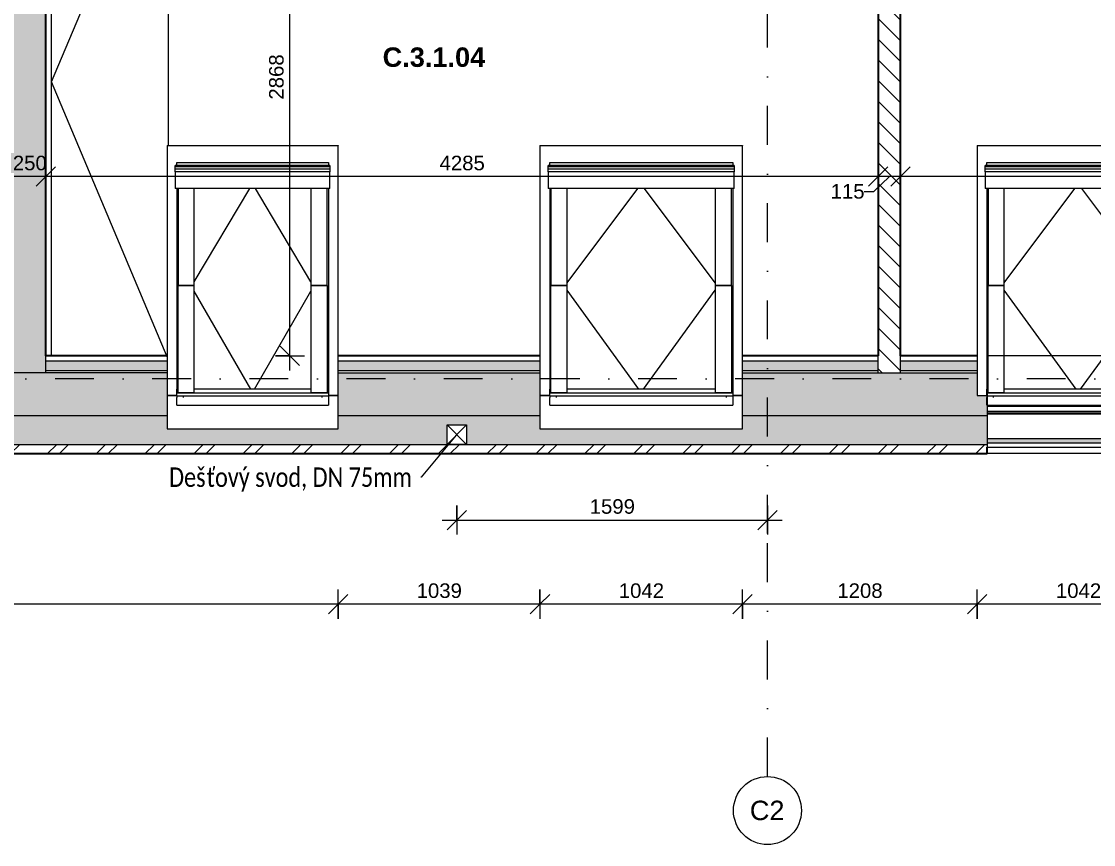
# Model space of a CAD drawing. Header units: millimetres. Extents: x -47276 to -6007, y -7799 to 11180.
# Drawn here: x -32575 to -27057, y -7799 to -3564 of the extents above; entities that cross this region are included whole.
import ezdxf

# ---------------------------------------------------------------- set-up
doc = ezdxf.new("R2010")
doc.units = ezdxf.units.MM
doc.linetypes.add('HA_DashDot_10mm-S3mm', pattern=[500, 200, -150, 0, -150])
for name, color, linetype, lineweight in [('A-____-____-DIMS', 9, 'Continuous', 5), ('A-____-____-DIMS-50', 9, 'Continuous', 5), ('A-AREA-____-IDEN', 9, 'Continuous', 9), ('A-FLOR-HRAL-OTLN', 9, 'Continuous', 9), ('A-GLAZ-____-OTLN', 9, 'Continuous', 5), ('A-WALL-____-MCUT', 9, 'Continuous', 9), ('A-WALL-____-OTLN', 9, 'Continuous', 9), ('A-WALL-____-PATT', 9, 'Continuous', 25), ('G-____-____-TEXT', 9, 'Continuous', 5), ('I-FURN-____-OTLN', 9, 'Continuous', 9), ('I-WALL-____-MCUT', 9, 'Continuous', 25), ('M-HVAC-DUCT-OTLN', 9, 'Continuous', 9), ('S-GRID-____-IDEN', 9, 'Continuous', 9), ('S-GRID-____-OTLN', 9, 'Continuous', 5)]:
    doc.layers.add(name, color=color, linetype=linetype, lineweight=lineweight)
doc.styles.add('Arial', font='arial.ttf', dxfattribs={"height": 100})
doc.styles.add('Arial_1', font='arial.ttf', dxfattribs={"height": 75})
doc.styles.add('Arial_B', font='arialbd.ttf', dxfattribs={"height": 100})
doc.styles.add('Calibri_1', font='calibri.ttf', dxfattribs={"width": 0.8, "height": 100})
doc.dimstyles.new('Inner_Dimensions', dxfattribs={"dimscale": 304.8, "dimtxt": 76.519455, "dimasz": 0.328084, "dimexe": 0.246063, "dimexo": 0.0625, "dimgap": 0.032808, "dimtad": 1, "dimdec": 0, "dimzin": 0, "dimdsep": 46, "dimtxsty": 'Arial_1', "dimblk1": 'OBLIQUE', "dimblk2": 'OBLIQUE', "dimsah": 1, "dimcen": 0.09, "dimdle": 0.246063, "dimazin": 0, "dimtfac": 1, "dimtdec": 4, "dimtix": 1, "dimtmove": 0, "dimatfit": 3, "dimfxl": 0.246063, "dimfxlon": 1, "dimtvp": 1, "dimtolj": 1, "dimtzin": 0, "dimlwd": 9, "dimlwe": 9, "dimarcsym": 2})
doc.dimstyles.new('Inner_Dimensions_1', dxfattribs={"dimscale": 304.8, "dimtxt": 76.519455, "dimasz": 0.328084, "dimexe": 0.246063, "dimexo": 0.0625, "dimgap": 0.032808, "dimtad": 1, "dimdec": 0, "dimzin": 0, "dimdsep": 46, "dimtxsty": 'Arial_1', "dimblk1": 'OBLIQUE', "dimblk2": 'OBLIQUE', "dimsah": 1, "dimcen": 0.09, "dimdle": 0.246063, "dimazin": 0, "dimtfac": 1, "dimtdec": 4, "dimtix": 1, "dimtmove": 1, "dimatfit": 3, "dimfxl": 0.246063, "dimfxlon": 1, "dimtvp": 1, "dimtolj": 1, "dimtzin": 0, "dimlwd": 9, "dimlwe": 9, "dimarcsym": 2})
doc.dimstyles.new('Inner_Dimensions_2', dxfattribs={"dimscale": 304.8, "dimtxt": 76.519455, "dimasz": 0.328084, "dimexe": 0.246063, "dimexo": 0.0625, "dimgap": 0.032808, "dimtad": 1, "dimdec": 0, "dimzin": 0, "dimdsep": 46, "dimtxsty": 'Arial_1', "dimblk1": 'OBLIQUE', "dimblk2": 'OBLIQUE', "dimsah": 1, "dimcen": 0.09, "dimdle": 0.246063, "dimazin": 0, "dimtfac": 1, "dimtdec": 4, "dimtix": 1, "dimtmove": 2, "dimatfit": 3, "dimfxl": 0.246063, "dimfxlon": 1, "dimtvp": 1, "dimtolj": 1, "dimtzin": 0, "dimlwd": 9, "dimlwe": 9, "dimarcsym": 2})
pattern_1 = [(0, (0, 0), (58.594, 33.829), [39.062, -78.125]), (120, (0, 0), (-58.593773, 33.829393), [39.062, -78.125]), (60, (0, 0), (0.000227, 67.658393), [0, -78.125, 39.062, 0])]

# ---------------------------------------------------------------- blocks, each defined once
blk = doc.blocks.new('Roof-Windows_VELUX_VFE - VFE size 940x1370 _PK38__31-1785092-DPS_3NP-C')
at = {"layer": 'A-GLAZ-____-OTLN'}
for p, q in [((470, 235), (-470, 235)), ((-470, -235), (-470, 235)), ((470, -235), (470, 235)), ((470, 63.1), (-470, 63.1)), ((-470, 59.8), (470, 59.8)), ((-470, 51.2), (470, 51.2)), ((-470, 25.9), (470, 25.9)), ((-470, -235), (470, -235))]:
    blk.add_line(p, q, dxfattribs=at)
blk = doc.blocks.new('NAB_Šatní_skříň_ADNS - 600x2000xšířka-1530651-DPS_3NP-C')
at = {"layer": 'I-FURN-____-OTLN'}
for p, q in [((12.1, -594.9), (1427.5, 0)), ((17.5, 0), (1427.4, 0)), ((1427.5, 0), (2855, -600)), ((1427.6, 0), (2855, 0)), ((2855, 0), (2855, -600)), ((2854.9, -600), (1100.7, -600))]:
    blk.add_line(p, q, dxfattribs=at)
blk = doc.blocks.new('Roof-Windows_VELUX_GLL_1061 - PK08-1785849-DPS_3NP-C')
at = {"layer": 'A-GLAZ-____-OTLN'}
for p, q in [((-42655.9, -4201.1), (-41613.9, -4201.1)), ((-42655.9, -4201.1), (-42655.9, -4203.7)), ((-41613.9, -4203.7), (-42655.9, -4203.7)), ((-42655.9, -4203.7), (-42655.9, -5487.7)), ((-41613.9, -4201.1), (-41613.9, -4203.7)), ((-41613.9, -5487.7), (-41613.9, -4203.7)), ((-42605.9, -4289.4), (-41663.9, -4289.4)), ((-42605.9, -4304.6), (-42605.9, -4289.4)), ((-41663.9, -4289.4), (-41663.9, -4304.6)), ((-42614, -4311.6), (-42614, -4304.6)), ((-41655.8, -4304.6), (-42614, -4304.6)), ((-42614, -4323.7), (-42614, -4311.6)), ((-41655.8, -4311.6), (-42614, -4311.6)), ((-42614, -4336.8), (-42614, -4323.7)), ((-41655.8, -4323.7), (-42614, -4323.7)), ((-41655.8, -4336.8), (-42614, -4336.8)), ((-42614, -4336.8), (-42614, -4423.1)), ((-41655.8, -4304.6), (-41655.8, -4311.6)), ((-41655.8, -4311.6), (-41655.8, -4323.7)), ((-41655.8, -4323.7), (-41655.8, -4336.8)), ((-41655.8, -4423.1), (-41655.8, -4336.8)), ((-41655.8, -4423.1), (-42614, -4423.1)), ((-42605.9, -4423.1), (-42605.9, -5455.1)), ((-42599.6, -4423.1), (-42599.6, -4922.4)), ((-42516.3, -4908.7), (-42152.8, -4423.1)), ((-42516.3, -4922.4), (-42516.3, -4423.1)), ((-41753.5, -4908.7), (-42117.1, -4423.1)), ((-41753.5, -4423.1), (-41753.5, -4922.4)), ((-41670.3, -4922.4), (-41670.3, -4423.1)), ((-41663.9, -4423.1), (-41663.9, -5455.1)), ((-42599.6, -4922.4), (-42516.3, -4922.4)), ((-42599.6, -5474), (-42599.6, -4922.4)), ((-42516.3, -4922.4), (-42599.6, -4922.4)), ((-42516.3, -5474), (-42516.3, -4922.4)), ((-42146.7, -5455.1), (-42516.3, -4947)), ((-42123.1, -5455.1), (-41753.6, -4947)), ((-41753.5, -4922.4), (-41670.3, -4922.4)), ((-41753.5, -4922.4), (-41753.5, -5474)), ((-41670.3, -4922.4), (-41753.5, -4922.4)), ((-41670.3, -4922.4), (-41670.3, -5474)), ((-42605.9, -5468.9), (-42605.9, -5455.1)), ((-42599.6, -5455.1), (-42605.9, -5455.1)), ((-41753.5, -5455.1), (-42516.3, -5455.1)), ((-41663.9, -5455.1), (-41670.3, -5455.1)), ((-41663.9, -5455.1), (-41663.9, -5468.9)), ((-42655.9, -5487.7), (-42605.9, -5487.7)), ((-42605.9, -5487.7), (-42655.9, -5487.7)), ((-42655.9, -5487.7), (-42655.9, -5659.2)), ((-42605.9, -5476.7), (-42605.9, -5468.9)), ((-42605.9, -5491.9), (-42605.9, -5476.7)), ((-41663.9, -5476.7), (-42605.9, -5476.7)), ((-41663.9, -5491.9), (-42605.9, -5491.9)), ((-42605.9, -5491.9), (-42605.9, -5498.7)), ((-42605.9, -5536.8), (-42605.9, -5498.8)), ((-42516.3, -5474), (-42599.6, -5474)), ((-42572.9, -5491.9), (-42572.9, -5498.7)), ((-41670.3, -5474), (-41753.5, -5474)), ((-41696.9, -5491.9), (-41696.9, -5498.7)), ((-41663.9, -5468.9), (-41663.9, -5476.7)), ((-41663.9, -5476.7), (-41663.9, -5491.9)), ((-41663.9, -5487.7), (-41613.9, -5487.7)), ((-41613.9, -5487.7), (-41663.9, -5487.7)), ((-41663.9, -5491.9), (-41663.9, -5498.7)), ((-41663.9, -5498.8), (-41663.9, -5536.8)), ((-41613.9, -5659.2), (-41613.9, -5487.7)), ((-42605.9, -5537.6), (-42605.9, -5536.8)), ((-42605.9, -5537.6), (-41663.9, -5537.6)), ((-41663.9, -5536.8), (-41663.9, -5537.6)), ((-42655.9, -5659.2), (-41613.9, -5659.2))]:
    blk.add_line(p, q, dxfattribs=at)
blk = doc.blocks.new('Roof-Windows_VELUX_GLL_1061 - MK08-1785881-DPS_3NP-C')
at = {"layer": 'A-GLAZ-____-OTLN'}
for p, q in [((-31824.9, -4201.1), (-30944.9, -4201.1)), ((-31824.9, -4201.1), (-31824.9, -4203.7)), ((-30944.9, -4203.7), (-31824.9, -4203.7)), ((-31824.9, -4203.7), (-31824.9, -5487.7)), ((-30944.9, -4201.1), (-30944.9, -4203.7)), ((-30944.9, -5487.7), (-30944.9, -4203.7)), ((-31774.9, -4289.4), (-30994.9, -4289.4)), ((-31774.9, -4304.6), (-31774.9, -4289.4)), ((-30994.9, -4289.4), (-30994.9, -4304.6)), ((-31783, -4311.6), (-31783, -4304.6)), ((-30986.8, -4304.6), (-31783, -4304.6)), ((-31783, -4323.7), (-31783, -4311.6)), ((-30986.8, -4311.6), (-31783, -4311.6)), ((-31783, -4336.8), (-31783, -4323.7)), ((-30986.8, -4323.7), (-31783, -4323.7)), ((-30986.8, -4336.8), (-31783, -4336.8)), ((-31783, -4336.8), (-31783, -4423.1)), ((-30986.8, -4304.6), (-30986.8, -4311.6)), ((-30986.8, -4311.6), (-30986.8, -4323.7)), ((-30986.8, -4323.7), (-30986.8, -4336.8)), ((-30986.8, -4423.1), (-30986.8, -4336.8)), ((-30986.8, -4423.1), (-31783, -4423.1)), ((-31774.9, -4423.1), (-31774.9, -5455.1)), ((-31768.6, -4423.1), (-31768.6, -4922.4)), ((-31685.3, -4903.8), (-31399.1, -4423.1)), ((-31685.3, -4922.4), (-31685.3, -4423.1)), ((-31084.6, -4903.8), (-31370.7, -4423.1)), ((-31084.5, -4423.1), (-31084.5, -4922.4)), ((-31001.3, -4922.4), (-31001.3, -4423.1)), ((-30994.9, -4423.1), (-30994.9, -5455.1)), ((-31768.6, -4922.4), (-31685.3, -4922.4)), ((-31768.6, -5474), (-31768.6, -4922.4)), ((-31685.3, -4922.4), (-31768.6, -4922.4)), ((-31685.3, -5474), (-31685.3, -4922.4)), ((-31394.3, -5455.1), (-31685.3, -4952)), ((-31375.6, -5455.1), (-31084.6, -4952)), ((-31084.5, -4922.4), (-31001.3, -4922.4)), ((-31084.5, -4922.4), (-31084.5, -5474)), ((-31001.3, -4922.4), (-31084.5, -4922.4)), ((-31001.3, -4922.4), (-31001.3, -5474)), ((-31774.9, -5468.9), (-31774.9, -5455.1)), ((-31768.6, -5455.1), (-31774.9, -5455.1)), ((-31084.5, -5455.1), (-31685.3, -5455.1)), ((-30994.9, -5455.1), (-31001.3, -5455.1)), ((-30994.9, -5455.1), (-30994.9, -5468.9)), ((-31824.9, -5487.7), (-31774.9, -5487.7)), ((-31774.9, -5487.7), (-31824.9, -5487.7)), ((-31824.9, -5487.7), (-31824.9, -5659.2)), ((-31774.9, -5476.7), (-31774.9, -5468.9)), ((-31774.9, -5491.9), (-31774.9, -5476.7)), ((-30994.9, -5476.7), (-31774.9, -5476.7)), ((-30994.9, -5491.9), (-31774.9, -5491.9)), ((-31774.9, -5491.9), (-31774.9, -5498.7)), ((-31774.9, -5536.8), (-31774.9, -5498.8)), ((-31685.3, -5474), (-31768.6, -5474)), ((-31741.9, -5491.9), (-31741.9, -5498.7)), ((-31001.3, -5474), (-31084.5, -5474)), ((-31027.9, -5491.9), (-31027.9, -5498.7)), ((-30994.9, -5468.9), (-30994.9, -5476.7)), ((-30994.9, -5476.7), (-30994.9, -5491.9)), ((-30994.9, -5487.7), (-30944.9, -5487.7)), ((-30944.9, -5487.7), (-30994.9, -5487.7)), ((-30994.9, -5491.9), (-30994.9, -5498.7)), ((-30994.9, -5498.8), (-30994.9, -5536.8)), ((-30944.9, -5659.2), (-30944.9, -5487.7)), ((-31774.9, -5537.6), (-31774.9, -5536.8)), ((-31774.9, -5537.6), (-30994.9, -5537.6)), ((-30994.9, -5536.8), (-30994.9, -5537.6)), ((-31824.9, -5659.2), (-30944.9, -5659.2))]:
    blk.add_line(p, q, dxfattribs=at)
blk = doc.blocks.new('Roof-Windows_VELUX_GLL_1061 - PK08-1786227-DPS_3NP-C')
at = {"layer": 'A-GLAZ-____-OTLN'}
for p, q in [((-27655.9, -4201.1), (-26613.9, -4201.1)), ((-27655.9, -4201.1), (-27655.9, -4203.7)), ((-26613.9, -4203.7), (-27655.9, -4203.7)), ((-27655.9, -4203.7), (-27655.9, -5487.7)), ((-26613.9, -4201.1), (-26613.9, -4203.7)), ((-26613.9, -5487.7), (-26613.9, -4203.7)), ((-27605.9, -4289.4), (-26663.9, -4289.4)), ((-27605.9, -4304.6), (-27605.9, -4289.4)), ((-26663.9, -4289.4), (-26663.9, -4304.6)), ((-27614, -4311.6), (-27614, -4304.6)), ((-26655.8, -4304.6), (-27614, -4304.6)), ((-27614, -4323.7), (-27614, -4311.6)), ((-26655.8, -4311.6), (-27614, -4311.6)), ((-27614, -4336.8), (-27614, -4323.7)), ((-26655.8, -4323.7), (-27614, -4323.7)), ((-26655.8, -4336.8), (-27614, -4336.8)), ((-27614, -4336.8), (-27614, -4423.1)), ((-26655.8, -4304.6), (-26655.8, -4311.6)), ((-26655.8, -4311.6), (-26655.8, -4323.7)), ((-26655.8, -4323.7), (-26655.8, -4336.8)), ((-26655.8, -4423.1), (-26655.8, -4336.8)), ((-26655.8, -4423.1), (-27614, -4423.1)), ((-27605.9, -4423.1), (-27605.9, -5455.1)), ((-27599.6, -4423.1), (-27599.6, -4922.4)), ((-27516.3, -4908.7), (-27152.8, -4423.1)), ((-27516.3, -4922.4), (-27516.3, -4423.1)), ((-26753.5, -4908.7), (-27117.1, -4423.1)), ((-26753.5, -4423.1), (-26753.5, -4922.4)), ((-26670.3, -4922.4), (-26670.3, -4423.1)), ((-26663.9, -4423.1), (-26663.9, -5455.1)), ((-27599.6, -4922.4), (-27516.3, -4922.4)), ((-27599.6, -5474), (-27599.6, -4922.4)), ((-27516.3, -4922.4), (-27599.6, -4922.4)), ((-27516.3, -5474), (-27516.3, -4922.4)), ((-27146.7, -5455.1), (-27516.3, -4947)), ((-27123.1, -5455.1), (-26753.6, -4947)), ((-26753.5, -4922.4), (-26670.3, -4922.4)), ((-26753.5, -4922.4), (-26753.5, -5474)), ((-26670.3, -4922.4), (-26753.5, -4922.4)), ((-26670.3, -4922.4), (-26670.3, -5474)), ((-27605.9, -5468.9), (-27605.9, -5455.1)), ((-27599.6, -5455.1), (-27605.9, -5455.1)), ((-26753.5, -5455.1), (-27516.3, -5455.1)), ((-26663.9, -5455.1), (-26670.3, -5455.1)), ((-26663.9, -5455.1), (-26663.9, -5468.9)), ((-27655.9, -5487.7), (-27605.9, -5487.7)), ((-27605.9, -5476.7), (-27605.9, -5468.9)), ((-27605.9, -5491.9), (-27605.9, -5476.7)), ((-26663.9, -5476.7), (-27605.9, -5476.7)), ((-26663.9, -5491.9), (-27605.9, -5491.9)), ((-27605.9, -5491.9), (-27605.9, -5498.7)), ((-27605.9, -5536.8), (-27605.9, -5498.8)), ((-27516.3, -5474), (-27599.6, -5474)), ((-27572.9, -5491.9), (-27572.9, -5498.7)), ((-26670.3, -5474), (-26753.5, -5474)), ((-26696.9, -5491.9), (-26696.9, -5498.7)), ((-26663.9, -5468.9), (-26663.9, -5476.7)), ((-26663.9, -5476.7), (-26663.9, -5491.9)), ((-26663.9, -5487.7), (-26613.9, -5487.7)), ((-26663.9, -5491.9), (-26663.9, -5498.7)), ((-26663.9, -5498.8), (-26663.9, -5536.8)), ((-27605.9, -5537.6), (-27605.9, -5536.8)), ((-27605.9, -5537.6), (-26663.9, -5537.6)), ((-26663.9, -5536.8), (-26663.9, -5537.6))]:
    blk.add_line(p, q, dxfattribs=at)
blk = doc.blocks.new('Railing - Railing-1844160-DPS_3NP-C')
at = {"layer": 'A-FLOR-HRAL-OTLN'}
blk.add_hatch(color=256, dxfattribs=at).paths.add_polyline_path([(-27053.9, -5731.8), (-26665, -5731.8), (-26665, -5711.8), (-27604.9, -5711.8), (-27604.9, -5731.8), (-27456.4, -5731.8)])
for p, q in [((-26665, -5711.8), (-27604.9, -5711.8)), ((-27604.9, -5731.8), (-26665, -5731.8))]:
    blk.add_line(p, q, dxfattribs=at)
blk = doc.blocks.new('Grid - Radius 3_5mm-353793-DPS_3NP-C')
at = {"layer": 'S-GRID-____-IDEN'}
blk.add_circle((0, 0), 3.5, dxfattribs=at)
blk = doc.blocks.new('DIMBLOCK35-DPS_3NP-C')
at = {"layer": 'A-____-____-DIMS-50', "lineweight": 9}
for p, q in [((-31193, -2416.8), (-31243, -2366.8)), ((-31268, -2416.8), (-31118, -2416.8)), ((-31193, -2416.8), (-31268, -2416.8)), ((-31193, -5359.3), (-31193, -2416.8)), ((-31193, -2416.8), (-31143, -2466.8)), ((-31193, -5284.3), (-31243, -5234.3)), ((-31268, -5284.3), (-31118, -5284.3)), ((-31193, -5284.3), (-31268, -5284.3)), ((-31193, -5284.3), (-31143, -5334.3))]:
    blk.add_line(p, q, dxfattribs=at)
at = {"layer": 'A-____-____-DIMS-50', "color": 0, "lineweight": 9, "insert": (-31300.4, -3965.9), "char_height": 75, "width": 276.883, "attachment_point": 1, "rotation": 90, "line_spacing_factor": 0.941778, "style": 'Arial_1'}
blk.add_mtext('2868', dxfattribs=at)
blk = doc.blocks.new('_Oblique')
at = {"color": 0, "linetype": 'ByBlock', "lineweight": -2}
blk.add_line((-0.5, -0.5), (0.5, 0.5), dxfattribs=at)
blk = doc.blocks.new('DIMBLOCK43-DPS_3NP-C')
at = {"layer": 'A-____-____-DIMS-50', "lineweight": 9}
for p, q in [((-28049.9, -4436.9), (-28049.9, -4286.9)), ((-23434.9, -4436.9), (-23434.9, -4286.9)), ((-28049.9, -4361.9), (-27999.9, -4311.9)), ((-23434.9, -4361.9), (-23384.9, -4311.9)), ((-28049.9, -4361.9), (-28099.9, -4411.9)), ((-23434.9, -4361.9), (-28049.9, -4361.9)), ((-28049.9, -4361.9), (-28049.9, -4436.9)), ((-23434.9, -4361.9), (-23484.9, -4411.9)), ((-23434.9, -4361.9), (-23434.9, -4436.9))]:
    blk.add_line(p, q, dxfattribs=at)
at = {"layer": 'A-____-____-DIMS-50', "color": 0, "lineweight": 9, "insert": (-25857.8, -4254.5), "char_height": 75, "width": 276.883, "attachment_point": 1, "line_spacing_factor": 0.941778, "style": 'Arial_1'}
blk.add_mtext('4615', dxfattribs=at)
blk = doc.blocks.new('DIMBLOCK44-DPS_3NP-C')
at = {"layer": 'A-____-____-DIMS-50', "lineweight": 9}
for p, q in [((-28164.9, -4436.9), (-28164.9, -4286.9)), ((-28049.9, -4436.9), (-28049.9, -4286.9)), ((-28164.9, -4361.9), (-28114.9, -4311.9)), ((-28049.9, -4361.9), (-27999.9, -4311.9)), ((-28164.9, -4361.9), (-28214.9, -4411.9)), ((-28187, -4438.8), (-28107.4, -4361.9)), ((-28049.9, -4361.9), (-28164.9, -4361.9)), ((-28164.9, -4361.9), (-28164.9, -4436.9)), ((-28049.9, -4361.9), (-28099.9, -4411.9)), ((-28049.9, -4361.9), (-28049.9, -4436.9)), ((-28237, -4438.8), (-28187, -4438.8))]:
    blk.add_line(p, q, dxfattribs=at)
at = {"layer": 'A-____-____-DIMS-50', "color": 0, "lineweight": 9, "insert": (-28410, -4400.3), "char_height": 75, "width": 207.662, "attachment_point": 1, "line_spacing_factor": 0.941778, "style": 'Arial_1'}
blk.add_mtext('115', dxfattribs=at)
blk = doc.blocks.new('DIMBLOCK45-DPS_3NP-C')
at = {"layer": 'A-____-____-DIMS-50', "lineweight": 9}
for p, q in [((-32449.9, -4436.9), (-32449.9, -4286.9)), ((-28164.9, -4436.9), (-28164.9, -4286.9)), ((-32449.9, -4361.9), (-32399.9, -4311.9)), ((-28164.9, -4361.9), (-28114.9, -4311.9)), ((-32449.9, -4361.9), (-32499.9, -4411.9)), ((-28164.9, -4361.9), (-32449.9, -4361.9)), ((-32449.9, -4361.9), (-32449.9, -4436.9)), ((-28164.9, -4361.9), (-28214.9, -4411.9)), ((-28164.9, -4361.9), (-28164.9, -4436.9))]:
    blk.add_line(p, q, dxfattribs=at)
at = {"layer": 'A-____-____-DIMS-50', "color": 0, "lineweight": 9, "insert": (-30422.8, -4254.5), "char_height": 75, "width": 276.883, "attachment_point": 1, "line_spacing_factor": 0.941778, "style": 'Arial_1'}
blk.add_mtext('4285', dxfattribs=at)
blk = doc.blocks.new('DIMBLOCK46-DPS_3NP-C')
at = {"layer": 'A-____-____-DIMS-50', "lineweight": 9}
for p, q in [((-32699.9, -4436.9), (-32699.9, -4286.9)), ((-32449.9, -4436.9), (-32449.9, -4286.9)), ((-32699.9, -4361.9), (-32649.9, -4311.9)), ((-32449.9, -4361.9), (-32399.9, -4311.9)), ((-32699.9, -4361.9), (-32749.9, -4411.9)), ((-32449.9, -4361.9), (-32699.9, -4361.9)), ((-32699.9, -4361.9), (-32699.9, -4436.9)), ((-32449.9, -4361.9), (-32499.9, -4411.9)), ((-32449.9, -4361.9), (-32449.9, -4436.9))]:
    blk.add_line(p, q, dxfattribs=at)
at = {"layer": 'A-____-____-DIMS-50', "color": 0, "lineweight": 9, "insert": (-32619.3, -4254.5), "char_height": 75, "width": 207.662, "attachment_point": 1, "line_spacing_factor": 0.941778, "style": 'Arial_1'}
blk.add_mtext('250', dxfattribs=at)
blk = doc.blocks.new('DIMBLOCK77-DPS_3NP-C')
at = {"layer": 'A-____-____-DIMS-50', "lineweight": 9}
for p, q in [((-27655.9, -6637.4), (-27655.9, -6487.4)), ((-26613.9, -6637.4), (-26613.9, -6487.4)), ((-27655.9, -6562.4), (-27705.9, -6612.4)), ((-27655.9, -6562.4), (-27605.9, -6512.4)), ((-26613.9, -6562.4), (-27655.9, -6562.4)), ((-27655.9, -6562.4), (-27655.9, -6637.4)), ((-26613.9, -6562.4), (-26663.9, -6612.4)), ((-26613.9, -6562.4), (-26563.9, -6512.4)), ((-26613.9, -6562.4), (-26613.9, -6637.4))]:
    blk.add_line(p, q, dxfattribs=at)
at = {"layer": 'A-____-____-DIMS-50', "color": 0, "lineweight": 9, "insert": (-27250.3, -6455), "char_height": 75, "width": 276.883, "attachment_point": 1, "line_spacing_factor": 0.941778, "style": 'Arial_1'}
blk.add_mtext('1042', dxfattribs=at)
blk = doc.blocks.new('DIMBLOCK78-DPS_3NP-C')
at = {"layer": 'A-____-____-DIMS-50', "lineweight": 9}
for p, q in [((-28863.9, -6637.4), (-28863.9, -6487.4)), ((-27655.9, -6637.4), (-27655.9, -6487.4)), ((-28863.9, -6562.4), (-28913.9, -6612.4)), ((-28863.9, -6562.4), (-28813.9, -6512.4)), ((-27655.9, -6562.4), (-28863.9, -6562.4)), ((-28863.9, -6562.4), (-28863.9, -6637.4)), ((-27655.9, -6562.4), (-27705.9, -6612.4)), ((-27655.9, -6562.4), (-27605.9, -6512.4)), ((-27655.9, -6562.4), (-27655.9, -6637.4))]:
    blk.add_line(p, q, dxfattribs=at)
at = {"layer": 'A-____-____-DIMS-50', "color": 0, "lineweight": 9, "insert": (-28375.3, -6455), "char_height": 75, "width": 276.883, "attachment_point": 1, "line_spacing_factor": 0.941778, "style": 'Arial_1'}
blk.add_mtext('1208', dxfattribs=at)
blk = doc.blocks.new('DIMBLOCK79-DPS_3NP-C')
at = {"layer": 'A-____-____-DIMS-50', "lineweight": 9}
for p, q in [((-29905.9, -6487.4), (-29905.9, -6637.4)), ((-29905.9, -6562.4), (-29905.9, -6487.4)), ((-28863.9, -6637.4), (-28863.9, -6487.4)), ((-29905.9, -6562.4), (-29955.9, -6612.4)), ((-29905.9, -6562.4), (-29855.9, -6512.4)), ((-28863.9, -6562.4), (-29905.9, -6562.4)), ((-28863.9, -6562.4), (-28913.9, -6612.4)), ((-28863.9, -6562.4), (-28813.9, -6512.4)), ((-28863.9, -6562.4), (-28863.9, -6637.4))]:
    blk.add_line(p, q, dxfattribs=at)
at = {"layer": 'A-____-____-DIMS-50', "color": 0, "lineweight": 9, "insert": (-29500.3, -6455), "char_height": 75, "width": 276.883, "attachment_point": 1, "line_spacing_factor": 0.941778, "style": 'Arial_1'}
blk.add_mtext('1042', dxfattribs=at)
blk = doc.blocks.new('DIMBLOCK80-DPS_3NP-C')
at = {"layer": 'A-____-____-DIMS-50', "lineweight": 9}
for p, q in [((-30944.9, -6637.4), (-30944.9, -6487.4)), ((-29905.9, -6487.4), (-29905.9, -6637.4)), ((-29905.9, -6562.4), (-29905.9, -6487.4)), ((-30944.9, -6562.4), (-30994.9, -6612.4)), ((-30944.9, -6562.4), (-30894.9, -6512.4)), ((-29905.9, -6562.4), (-30944.9, -6562.4)), ((-30944.9, -6562.4), (-30944.9, -6637.4)), ((-29905.9, -6562.4), (-29955.9, -6612.4)), ((-29905.9, -6562.4), (-29855.9, -6512.4))]:
    blk.add_line(p, q, dxfattribs=at)
at = {"layer": 'A-____-____-DIMS-50', "color": 0, "lineweight": 9, "insert": (-30540.8, -6455), "char_height": 75, "width": 276.883, "attachment_point": 1, "line_spacing_factor": 0.941778, "style": 'Arial_1'}
blk.add_mtext('1039', dxfattribs=at)
blk = doc.blocks.new('DIMBLOCK81-DPS_3NP-C')
at = {"layer": 'A-____-____-DIMS-50', "lineweight": 9}
for p, q in [((-35134.9, -6487.4), (-35134.9, -6637.4)), ((-35134.9, -6562.4), (-35134.9, -6487.4)), ((-30944.9, -6637.4), (-30944.9, -6487.4)), ((-35134.9, -6562.4), (-35184.9, -6612.4)), ((-35134.9, -6562.4), (-35084.9, -6512.4)), ((-30944.9, -6562.4), (-35134.9, -6562.4)), ((-30944.9, -6562.4), (-30994.9, -6612.4)), ((-30944.9, -6562.4), (-30894.9, -6512.4)), ((-30944.9, -6562.4), (-30944.9, -6637.4))]:
    blk.add_line(p, q, dxfattribs=at)
at = {"layer": 'A-____-____-DIMS-50', "color": 0, "lineweight": 9, "insert": (-33155.3, -6455), "char_height": 75, "width": 276.883, "attachment_point": 1, "line_spacing_factor": 0.941778, "style": 'Arial_1'}
blk.add_mtext('4190', dxfattribs=at)
blk = doc.blocks.new('DIMBLOCK221-DPS_3NP-C')
at = {"layer": 'A-____-____-DIMS-50', "lineweight": 9}
for p, q in [((-30334.4, -6054.2), (-30334.4, -6204.2)), ((-30334.4, -6129.2), (-30334.4, -6054.2)), ((-28734.9, -6054.2), (-28734.9, -6204.2)), ((-28734.9, -6129.2), (-28734.9, -6054.2)), ((-30334.4, -6129.2), (-30284.4, -6079.2)), ((-28734.9, -6129.2), (-28684.9, -6079.2)), ((-30409.4, -6129.2), (-28659.9, -6129.2)), ((-30334.4, -6129.2), (-30384.4, -6179.2)), ((-28734.9, -6129.2), (-28784.9, -6179.2))]:
    blk.add_line(p, q, dxfattribs=at)
at = {"layer": 'A-____-____-DIMS-50', "color": 0, "lineweight": 9, "insert": (-29650, -6021.8), "char_height": 75, "width": 276.883, "attachment_point": 1, "line_spacing_factor": 0.941778, "style": 'Arial_1'}
blk.add_mtext('1599', dxfattribs=at)

msp = doc.modelspace()

# ---------------------------------------------------------------- hatches: boundary and pattern name
at = {"layer": 'A-WALL-____-PATT', "lineweight": 9}
h = msp.add_hatch(color=256, dxfattribs=at)
h.paths.add_polyline_path([(-32449.9, -5371.8), (-32449.9, -2226.8), (-32699.9, -2226.8), (-32699.9, -5371.8)])
h.paths.add_polyline_path([(-32449.9, -1226.8), (-32449.9, 1738.2), (-32699.9, 1738.2), (-32699.9, -1226.8)])
at = {"layer": 'A-WALL-____-PATT', "lineweight": 5}
h = msp.add_hatch(dxfattribs=at)
h.set_pattern_fill('FP_4', color=256, style=0, pattern_type=2)
h.set_pattern_definition([(135, (0, 0), (-53.033, -53.033), [])])
h.paths.add_polyline_path([(-28049.9, -5371.8), (-28049.9, -2416.8), (-28164.9, -2416.8), (-28164.9, -5371.8)])
h = msp.add_hatch(dxfattribs=at)
h.set_pattern_fill('FP_2', color=256, style=0, pattern_type=2)
h.set_pattern_definition(pattern_1)
h.paths.add_polyline_path([(-23434.9, -5359.3), (-23434.9, -5309.3), (-24455, -5309.3), (-24455, -5359.3), (-24237, -5359.3)])
h.paths.add_polyline_path([(-25497, -5359.3), (-25497, -5309.3), (-26613.9, -5309.3), (-26613.9, -5359.3), (-25846.7, -5359.3)])
h.paths.add_polyline_path([(-27655.9, -5359.3), (-27655.9, -5309.3), (-28049.9, -5309.3), (-28049.9, -5359.3), (-27858.8, -5359.3)])
h.paths.add_polyline_path([(-28164.9, -5359.3), (-28164.9, -5309.3), (-28863.9, -5309.3), (-28863.9, -5359.3), (-28261.2, -5359.3)])
h.paths.add_polyline_path([(-29905.9, -5359.3), (-29905.9, -5309.3), (-30944.9, -5309.3), (-30944.9, -5359.3), (-30675.8, -5359.3)])
h.paths.add_polyline_path([(-31824.9, -5359.3), (-31824.9, -5309.3), (-32449.9, -5309.3), (-32449.9, -5359.3), (-32285.5, -5359.3)])
h = msp.add_hatch(dxfattribs=at)
h.set_pattern_fill('FP_2', color=256, style=0, pattern_type=2)
h.set_pattern_definition(pattern_1)
h.paths.add_polyline_path([(-22994.9, -5591.8), (-22994.9, -5371.8), (-24455, -5371.8), (-24455, -5591.8), (-24237, -5591.8)])
h.paths.add_polyline_path([(-25497, -5591.8), (-25497, -5371.8), (-26613.9, -5371.8), (-26613.9, -5487.7), (-26663.9, -5487.7), (-26663.9, -5537.6), (-26665, -5537.6), (-26665, -5591.8), (-25846.7, -5591.8)])
h.paths.add_polyline_path([(-27858.8, -5591.8), (-27604.9, -5591.8), (-27604.9, -5537.6), (-27605.9, -5537.2), (-27605.9, -5487.7), (-27655.9, -5487.7), (-27655.9, -5371.8), (-28863.9, -5371.8), (-28863.9, -5591.8), (-28261.2, -5591.8)])
h.paths.add_polyline_path([(-29905.9, -5591.8), (-29905.9, -5371.8), (-30944.9, -5371.8), (-30944.9, -5591.8), (-30675.8, -5591.8)])
h.paths.add_polyline_path([(-32285.5, -5591.8), (-31824.9, -5591.8), (-31824.9, -5371.8), (-32699.9, -5371.8), (-32699.9, -5591.8)])
h = msp.add_hatch(dxfattribs=at)
h.set_pattern_fill('FP_2', color=256, style=0, pattern_type=2)
h.set_pattern_definition(pattern_1)
h.paths.add_polyline_path([(-22994.9, -5741.8), (-22994.9, -5591.8), (-24455, -5591.8), (-24455, -5659.2), (-25497, -5659.2), (-25497, -5591.8), (-26665, -5591.8), (-26665, -5741.8), (-24124.9, -5741.8)])
h.paths.add_polyline_path([(-27604.9, -5741.8), (-27604.9, -5591.8), (-28863.9, -5591.8), (-28863.9, -5659.2), (-29905.9, -5659.2), (-29905.9, -5591.8), (-30944.9, -5591.8), (-30944.9, -5659.2), (-31824.9, -5659.2), (-31824.9, -5591.8), (-32699.9, -5591.8), (-32699.9, -5741.8), (-27858.8, -5741.8)])
h.paths.add_polyline_path([(-24224.9, -5740.1), (-24224.9, -5640.1), (-24124.9, -5640.1), (-24124.9, -5740.1)])
h.paths.add_polyline_path([(-30284.4, -5740.1), (-30384.4, -5740.1), (-30384.4, -5640.1), (-30284.4, -5640.1), (-30284.4, -5662.9)])
h = msp.add_hatch(dxfattribs=at)
h.set_pattern_fill('FP_5', color=256, style=0, pattern_type=2)
h.set_pattern_definition([(45, (0, 0), (-125.7236, 125.7236), []), (45, (0, 190.5), (-125.7236, 125.7236), [])])
h.paths.add_polyline_path([(-22949.9, -5786.8), (-22949.9, -5741.8), (-26665, -5741.8), (-26665, -5786.8), (-24237, -5786.8)])
h.paths.add_polyline_path([(-27858.8, -5786.8), (-27604.9, -5786.8), (-27604.9, -5741.8), (-35134.9, -5741.8), (-35134.9, -5786.8), (-28261.2, -5786.8)])
h.paths.add_polyline_path([(-36134.9, -5786.8), (-36134.9, -5741.8), (-45274.9, -5741.8), (-45274.9, -5786.8), (-37114.5, -5786.8)])

# ---------------------------------------------------------------- linework, layer by layer
at = {"layer": 'A-WALL-____-MCUT', "lineweight": 25}
for p, q in [((-31824.9, -5284.3), (-32449.9, -5284.3)), ((-29905.9, -5284.3), (-30944.9, -5284.3)), ((-28164.9, -5284.3), (-28863.9, -5284.3)), ((-27655.9, -5284.3), (-28049.9, -5284.3)), ((-35134.9, -5786.8), (-27604.9, -5786.8)), ((-27604.9, -5786.8), (-27604.9, -5754.3))]:
    msp.add_line(p, q, dxfattribs=at)
at = {"layer": 'A-WALL-____-MCUT'}
for p, q in [((-32449.9, -5371.8), (-32449.9, -5284.3)), ((-28164.9, -5371.8), (-28164.9, -5284.3)), ((-28049.9, -5371.8), (-28049.9, -5284.3)), ((-32449.9, -5309.3), (-31824.9, -5309.3)), ((-30944.9, -5309.3), (-29905.9, -5309.3)), ((-28863.9, -5309.3), (-28164.9, -5309.3)), ((-28049.9, -5309.3), (-27655.9, -5309.3)), ((-31824.9, -5371.8), (-32699.9, -5371.8)), ((-32449.9, -5359.3), (-31824.9, -5359.3)), ((-30944.9, -5359.3), (-29905.9, -5359.3)), ((-30944.9, -5371.8), (-29905.9, -5371.8)), ((-28863.9, -5359.3), (-28164.9, -5359.3)), ((-28863.9, -5371.8), (-27655.9, -5371.8)), ((-28049.9, -5359.3), (-27655.9, -5359.3)), ((-32699.9, -5591.8), (-31824.9, -5591.8)), ((-30944.9, -5591.8), (-29905.9, -5591.8)), ((-28863.9, -5591.8), (-27604.9, -5591.8)), ((-27604.9, -5741.8), (-35009.9, -5741.8))]:
    msp.add_line(p, q, dxfattribs=at)
at = {"layer": 'A-WALL-____-OTLN'}
msp.add_line((-26665, -5786.8), (-27604.9, -5786.8), dxfattribs=at)
at = {"layer": 'G-____-____-TEXT', "color": 10, "lineweight": 9}
for p, q in [((-30336.5, -5692.6), (-30516.9, -5908.7)), ((-30516.9, -5908.7), (-30519.7, -5908.7))]:
    msp.add_line(p, q, dxfattribs=at)
at = {"layer": 'I-WALL-____-MCUT'}
for p, q in [((-28049.9, -5284.3), (-28049.9, -2301.8)), ((-32449.9, -5284.3), (-32449.9, -2416.8)), ((-28164.9, -2416.8), (-28164.9, -5284.3))]:
    msp.add_line(p, q, dxfattribs=at)
at = {"layer": 'M-HVAC-DUCT-OTLN', "lineweight": 5}
for p, q in [((-30284.4, -5740.1), (-30384.4, -5640.1)), ((-30284.4, -5640.1), (-30384.4, -5740.1)), ((-30384.4, -5640.1), (-30284.4, -5640.1)), ((-30384.4, -5740.1), (-30384.4, -5640.1)), ((-30284.4, -5640.1), (-30284.4, -5740.1)), ((-30284.4, -5740.1), (-30384.4, -5740.1))]:
    msp.add_line(p, q, dxfattribs=at)
at = {"layer": 'S-GRID-____-OTLN', "linetype": 'HA_DashDot_10mm-S3mm', "lineweight": 9}
for p, q in [((-28734.9, -6198.9), (-28734.9, 9580.2)), ((-22199.7, -5401.8), (-45676.5, -5401.8)), ((-28734.9, -7448.9), (-28734.9, -6198.9))]:
    msp.add_line(p, q, dxfattribs=at)

# ---------------------------------------------------------------- block references
at = {"layer": 'A-FLOR-HRAL-OTLN'}
msp.add_blockref('Railing - Railing-1844160-DPS_3NP-C', (0, 0), dxfattribs=at)
at = {"layer": 'A-GLAZ-____-OTLN'}
for name, p in [('Roof-Windows_VELUX_GLL_1061 - MK08-1785881-DPS_3NP-C', (0, 0)), ('Roof-Windows_VELUX_GLL_1061 - PK08-1785849-DPS_3NP-C', (12750, 0)), ('Roof-Windows_VELUX_GLL_1061 - PK08-1786227-DPS_3NP-C', (0, 0))]:
    msp.add_blockref(name, p, dxfattribs=at)
at = {"layer": 'A-GLAZ-____-OTLN', "rotation": 180}
msp.add_blockref('Roof-Windows_VELUX_VFE - VFE size 940x1370 _PK38__31-1785092-DPS_3NP-C', (-27134.9, -5519.3), dxfattribs=at)
at = {"layer": 'I-FURN-____-OTLN', "rotation": 90.00000000000037}
msp.add_blockref('NAB_Šatní_skříň_ADNS - 600x2000xšířka-1530651-DPS_3NP-C', (-32419.9, -5301.8), dxfattribs=at)
at = {"layer": 'S-GRID-____-IDEN', "xscale": 49.99999999999998, "yscale": 49.99999999999998, "zscale": 49.99999999999998}
msp.add_blockref('Grid - Radius 3_5mm-353793-DPS_3NP-C', (-28734.9, -7623.9), dxfattribs=at)

# ---------------------------------------------------------------- texts
at = {"layer": 'A-AREA-____-IDEN', "lineweight": 5, "insert": (-30715.8, -3697.3), "char_height": 100, "width": 653.375, "attachment_point": 1, "style": 'Arial_B'}
msp.add_mtext('C.3.1.04', dxfattribs=at)
at = {"layer": 'G-____-____-TEXT', "color": 7, "lineweight": 9, "char_height": 100, "attachment_point": 1, "style": 'Calibri_1'}
for s, insert, width in [('Deš', (-31814.7, -5858.7), 234.093), ('ťový svod, DN 75mm', (-31621.5, -5858.7), 1305.147)]:
    msp.add_mtext(s, dxfattribs=dict(at, insert=insert, width=width))
at = {"layer": 'S-GRID-____-IDEN', "lineweight": 5, "insert": (-28825.8, -7573.2), "char_height": 100, "width": 220.464, "attachment_point": 1, "style": 'Arial'}
msp.add_mtext('C2', dxfattribs=at)

# ---------------------------------------------------------------- dimensions: what is measured, and where the dimension line sits
at = {"layer": 'A-____-____-DIMS', "lineweight": 9}
dim = msp.add_linear_dim(base=(-31193.0180201, -2416.794364), p1=(-31268.0180201, -5284.294364), p2=(-31268.0180201, -2416.794364), angle=90, dimstyle='Inner_Dimensions', override={"dimpost": '<>', "dimfxl": 2867.5}, dxfattribs=at)
dim.commit()
dim.dimension.update_dxf_attribs({"geometry": 'DIMBLOCK35-DPS_3NP-C', "text_midpoint": (-31241.3109944, -3850.544364)})
dim = msp.add_linear_dim(base=(-32699.9, -4361.9), p1=(-32449.9, -4436.9), p2=(-32699.9, -4436.9), dimstyle='Inner_Dimensions_2', override={"dimpost": '<>', "dimfxl": 250}, dxfattribs=at)
dim.commit()
dim.dimension.update_dxf_attribs({"geometry": 'DIMBLOCK46-DPS_3NP-C', "text_midpoint": (-32515.5, -4304.5), "dimtype": 160, "text_rotation": 360})
for base, p1, p2, override, picture, middle in [((-32449.9, -4361.9), (-28164.9, -4436.9), (-32449.9, -4436.9), {"dimpost": '<>', "dimfxl": 4285}, 'DIMBLOCK45-DPS_3NP-C', (-30307.4, -4313.6)), ((-28049.9, -4361.9), (-23434.9, -4436.9), (-28049.9, -4436.9), {"dimpost": '<>', "dimfxl": 4615}, 'DIMBLOCK43-DPS_3NP-C', (-25742.4, -4313.6)), ((-28734.9022, -6129.1872), (-30334.3557, -6054.1872), (-28734.9022, -6054.1872), {"dimpost": '<>', "dimfxl": 1599.453479}, 'DIMBLOCK221-DPS_3NP-C', (-29534.629, -6080.8942)), ((-35134.9, -6562.4), (-30944.9, -6637.4), (-35134.9, -6487.4), {"dimpost": '<>', "dimfxl": 4192.684102}, 'DIMBLOCK81-DPS_3NP-C', (-33039.9, -6514.1)), ((-30944.9, -6562.4), (-29905.9, -6487.4), (-30944.9, -6637.4), {"dimpost": '<>', "dimfxl": 1049.77188}, 'DIMBLOCK80-DPS_3NP-C', (-30425.4, -6514)), ((-29905.9, -6562.4), (-28863.9, -6637.4), (-29905.9, -6487.4), {"dimpost": '<>', "dimfxl": 1052.741184}, 'DIMBLOCK79-DPS_3NP-C', (-29384.9, -6514.1)), ((-28863.9, -6562.4), (-27655.9, -6637.4), (-28863.9, -6637.4), {"dimpost": '<>', "dimfxl": 1208}, 'DIMBLOCK78-DPS_3NP-C', (-28259.9, -6514.1)), ((-27655.9, -6562.4), (-26613.9, -6637.4), (-27655.9, -6637.4), {"dimpost": '<>', "dimfxl": 1042}, 'DIMBLOCK77-DPS_3NP-C', (-27134.9, -6514.1))]:
    dim = msp.add_linear_dim(base=base, p1=p1, p2=p2, dimstyle='Inner_Dimensions', override=override, dxfattribs=at)
    dim.commit()
    dim.dimension.update_dxf_attribs({"geometry": picture, "text_midpoint": middle})
dim = msp.add_linear_dim(base=(-28164.9, -4361.9), p1=(-28049.9, -4436.9), p2=(-28164.9, -4436.9), dimstyle='Inner_Dimensions_1', override={"dimpost": '<>', "dimfxl": 115}, dxfattribs=at)
dim.commit()
dim.dimension.update_dxf_attribs({"geometry": 'DIMBLOCK44-DPS_3NP-C', "text_midpoint": (-28306.2, -4450.3), "dimtype": 160})

doc.saveas('drawing.dxf')
